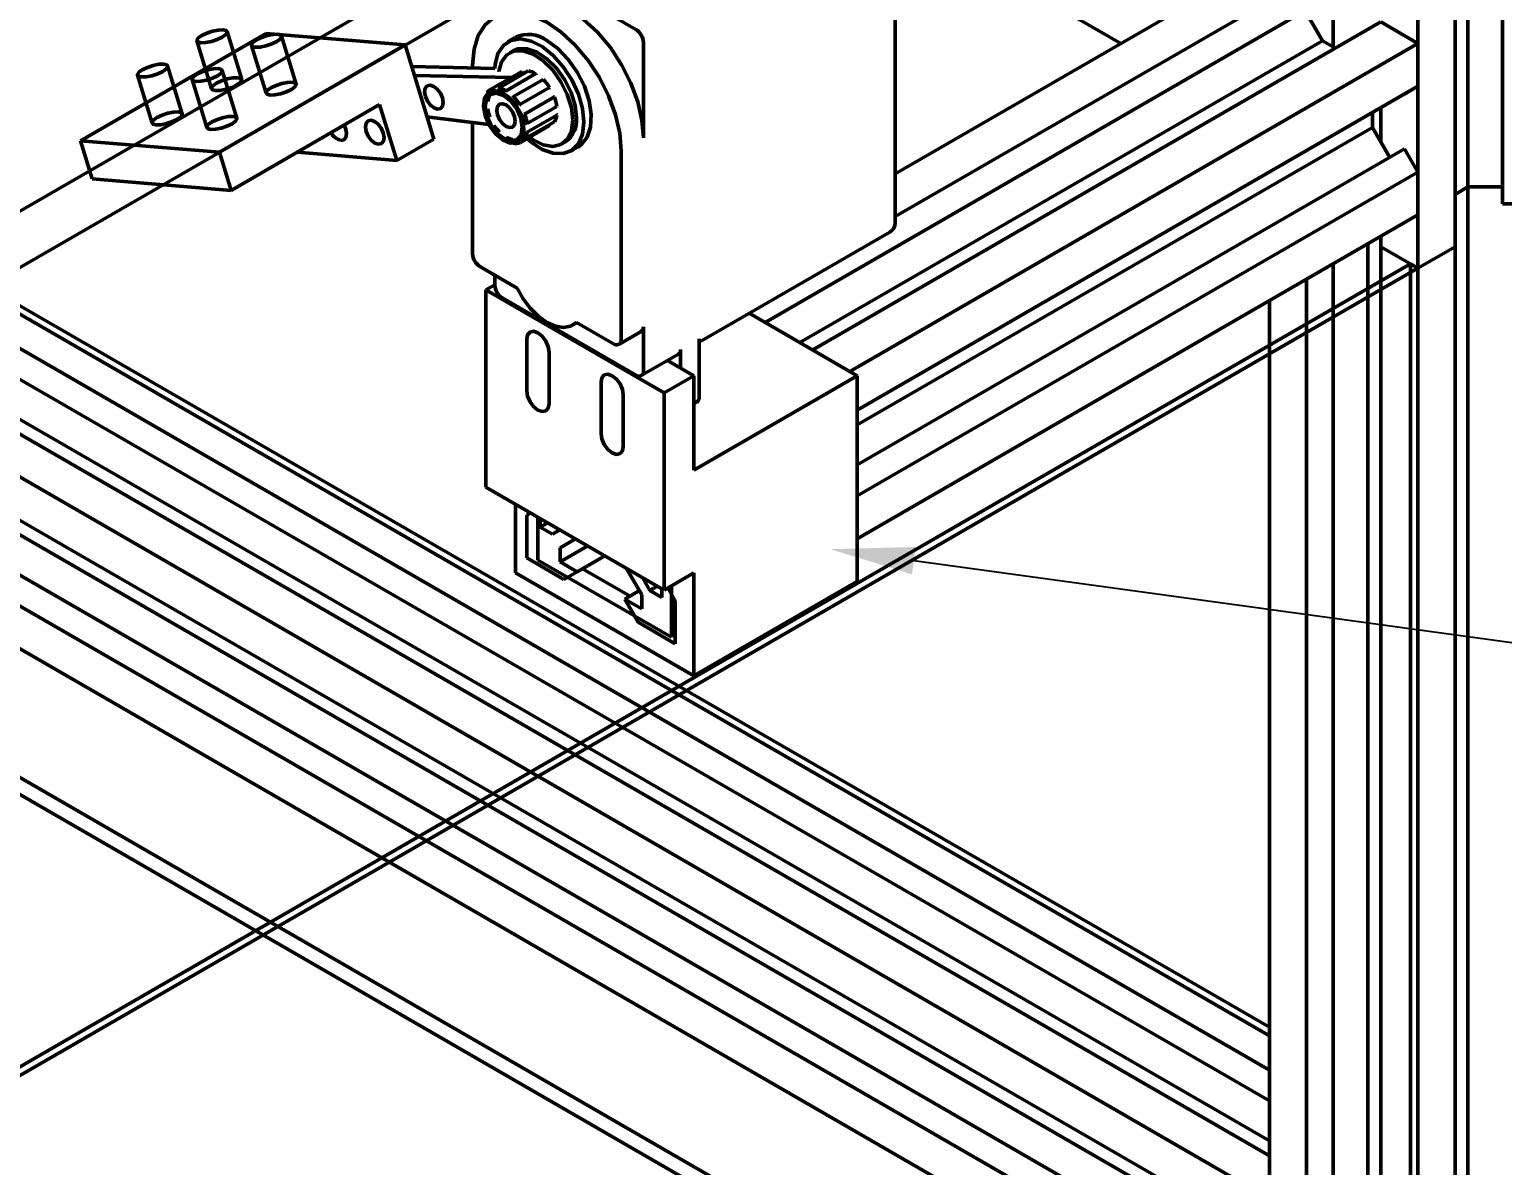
# Model space of a CAD drawing. Header units: millimetres. Extents: x 0 to 2215, y 0 to 863.
# Drawn here: x 1386 to 1456.1, y 445.1 to 499.2 of the extents above; entities that cross this region are included whole.
import ezdxf
from ezdxf import colors
from ezdxf.entities.mleader import LeaderData, LeaderLine
from ezdxf.math import Vec2, Vec3

# ---------------------------------------------------------------- set-up
doc = ezdxf.new("R2010")
doc.units = ezdxf.units.MM
doc.layers.add('粗实线层', color=7, linetype='Continuous', lineweight=50)
doc.styles.get("Standard").update_dxf_attribs({"font": ''})
doc.styles.get('Standard').set_extended_font_data('汉仪长仿宋体')

msp = doc.modelspace()

# ---------------------------------------------------------------- linework, layer by layer
at = {"layer": '粗实线层'}
for p, q in [((1454.479, 491.729), (1454.479, 618.293)), ((1456.127, 490.925), (1456.127, 617.489)), ((1453.864, 488.884), (1453.864, 615.448)), ((1452.096, 487.864), (1452.096, 614.427)), ((1448.066, 498.397), (1448.066, 523.845)), ((1427.211, 490.016), (1427.211, 505.653)), ((1427.211, 504.761), (1437.953, 498.56)), ((1362.47, 477.268), (1408.45, 503.811)), ((1414.867, 499.223), (1408.503, 502.897)), ((1445.025, 502.643), (1427.211, 492.359)), ((1446.793, 501.622), (1427.211, 490.318)), ((1380.644, 485.079), (1408.149, 500.957)), ((1447.429, 500.52), (1421.019, 485.274)), ((1447.556, 498.691), (1446.733, 500.118)), ((1450.328, 499.581), (1423.282, 483.967)), ((1452.096, 498.561), (1450.328, 499.581)), ((1397.26, 499.033), (1388.421, 493.93)), ((1393.964, 498.682), (1394.66, 496.403)), ((1396.095, 496.842), (1395.398, 499.12)), ((1403.873, 498.489), (1397.26, 499.033)), ((1398.694, 496.628), (1397.998, 498.906)), ((1409.124, 498.841), (1408.771, 498.637)), ((1447.556, 498.691), (1422.666, 484.322)), ((1448.171, 498.336), (1447.556, 498.691)), ((1395.034, 493.386), (1403.873, 498.489)), ((1396.564, 498.468), (1397.26, 496.189)), ((1403.873, 498.489), (1405.243, 494.006)), ((1409.016, 498.207), (1408.84, 498.105)), ((1415.22, 498.611), (1415.22, 494.059)), ((1452.096, 498.561), (1425.049, 482.947)), ((1452.096, 496.519), (1452.096, 498.561)), ((1445.025, 451.73), (1365.831, 497.447)), ((1445.025, 451.73), (1365.831, 497.447)), ((1393.266, 495.209), (1392.57, 497.487)), ((1395.866, 494.995), (1395.17, 497.273)), ((1408.151, 497.372), (1404.188, 497.456)), ((1407.089, 497.529), (1407.089, 497.394)), ((1445.025, 451.322), (1365.477, 497.243)), ((1391.135, 497.049), (1391.832, 494.771)), ((1393.735, 496.835), (1394.432, 494.557)), ((1408.919, 496.933), (1404.319, 497.03)), ((1408.909, 496.927), (1407.955, 496.376)), ((1408.021, 496.408), (1409.435, 497.224)), ((1408.329, 496.435), (1409.743, 497.252)), ((1408.68, 496.304), (1410.094, 497.121)), ((1409.181, 496.927), (1408.989, 496.931)), ((1409.009, 496.892), (1409.179, 496.926)), ((1409.03, 496.03), (1410.445, 496.847)), ((1409.449, 497.196), (1409.435, 497.224)), ((1410.094, 497.059), (1410.094, 497.121)), ((1445.025, 449.689), (1364.063, 496.427)), ((1407.792, 496.225), (1407.813, 496.198)), ((1407.992, 496.311), (1407.886, 496.25)), ((1408.055, 496.341), (1408.021, 496.408)), ((1408.329, 496.435), (1408.347, 496.367)), ((1408.68, 496.243), (1408.68, 496.304)), ((1409.03, 496.03), (1409.012, 495.983)), ((1409.339, 495.647), (1410.753, 496.463)), ((1409.568, 495.2), (1410.982, 496.016)), ((1410.719, 496.436), (1410.753, 496.463)), ((1410.982, 496.016), (1410.936, 496.012)), ((1452.096, 496.519), (1425.403, 481.11)), ((1451.46, 496.152), (1425.403, 481.109)), ((1451.46, 496.152), (1452.096, 496.519)), ((1445.025, 448.219), (1362.79, 495.692)), ((1395.591, 491.563), (1402.662, 495.645)), ((1402.662, 495.645), (1403.475, 492.985)), ((1409.305, 495.62), (1409.339, 495.647)), ((1409.568, 495.2), (1409.522, 495.196)), ((1409.689, 494.743), (1411.104, 495.559)), ((1411.104, 495.148), (1411.051, 495.189)), ((1449.94, 494.563), (1449.94, 495.274)), ((1450.328, 493.89), (1450.328, 495.499)), ((1445.025, 446.317), (1361.143, 494.741)), ((1407.869, 494.693), (1404.918, 495.07)), ((1407.089, 494.792), (1407.089, 488.547)), ((1409.339, 493.833), (1410.753, 494.649)), ((1409.568, 494.016), (1410.982, 494.832)), ((1409.637, 494.762), (1409.689, 494.743)), ((1409.689, 494.332), (1411.104, 495.148)), ((1410.753, 494.649), (1410.733, 494.688)), ((1449.94, 494.563), (1425.403, 480.398)), ((1450.763, 493.137), (1449.94, 494.563)), ((1445.025, 445.607), (1360.528, 494.386)), ((1388.421, 493.93), (1395.034, 493.386)), ((1388.978, 492.108), (1388.421, 493.93)), ((1405.243, 494.006), (1403.475, 492.985)), ((1409.261, 493.868), (1409.551, 494.036)), ((1409.339, 493.833), (1409.307, 493.895)), ((1409.522, 494.073), (1409.568, 494.016)), ((1409.689, 494.332), (1409.637, 494.373)), ((1411.339, 493.775), (1411.516, 493.877)), ((1445.025, 443.566), (1358.76, 493.365)), ((1395.591, 491.563), (1395.034, 493.386)), ((1403.475, 492.985), (1398.731, 493.376)), ((1411.771, 493.441), (1412.124, 493.645)), ((1414.16, 493.447), (1414.16, 484.465)), ((1451.46, 493.539), (1425.403, 478.496)), ((1452.096, 492.437), (1451.46, 493.539)), ((1452.096, 492.437), (1425.403, 477.027)), ((1452.096, 490.395), (1452.096, 492.437)), ((1388.978, 492.108), (1395.591, 491.563)), ((1453.864, 491.374), (1454.479, 491.729)), ((1454.479, 491.729), (1453.864, 491.374)), ((1454.479, 491.729), (1456.127, 491.729)), ((1456.127, 491.729), (1454.479, 491.729)), ((1454.479, 491.729), (1454.479, 379.455)), ((1452.096, 490.395), (1425.403, 474.985)), ((1456.127, 490.925), (1457.399, 490.925)), ((1417.872, 484.336), (1426.961, 489.583)), ((1449.713, 489.019), (1449.713, 440.149)), ((1450.328, 488.884), (1450.328, 489.375)), ((1450.328, 488.884), (1452.096, 487.864)), ((1452.096, 487.864), (1450.328, 488.884)), ((1450.328, 488.884), (1450.328, 440.504)), ((1452.096, 487.864), (1453.864, 488.884)), ((1453.864, 488.884), (1452.096, 487.864)), ((1453.864, 488.884), (1453.864, 376.61)), ((1451.742, 488.068), (1324.817, 414.795)), ((1452.096, 487.864), (1324.817, 414.387)), ((1407.442, 487.934), (1409.21, 486.914)), ((1408.149, 487.526), (1408.149, 487.056)), ((1448.066, 488.068), (1448.066, 439.32)), ((1451.742, 439.688), (1451.742, 488.068)), ((1451.742, 488.068), (1452.096, 487.864)), ((1452.096, 439.484), (1452.096, 487.864)), ((1452.096, 487.864), (1452.096, 375.589)), ((1407.725, 486.826), (1408.149, 487.07)), ((1416.21, 481.927), (1407.725, 486.826)), ((1407.725, 486.826), (1407.725, 477.435)), ((1446.793, 487.334), (1446.793, 442.545)), ((1408.503, 486.444), (1414.867, 482.77)), ((1445.025, 486.313), (1445.025, 443.566)), ((1425.403, 482.743), (1420.258, 485.713)), ((1411.874, 485.157), (1412.064, 485.266)), ((1412.038, 485.281), (1413.806, 484.26)), ((1414.056, 484.236), (1415.117, 484.848)), ((1415.22, 485.077), (1415.22, 482.974)), ((1409.67, 484.478), (1409.67, 482.029)), ((1416.988, 483.995), (1416.988, 483.111)), ((1417.872, 481.708), (1417.872, 484.505)), ((1410.73, 481.416), (1410.73, 483.866)), ((1415.117, 482.745), (1416.885, 483.766)), ((1417.625, 482.743), (1416.369, 483.468)), ((1416.21, 481.927), (1417.625, 482.743)), ((1417.625, 478.253), (1417.625, 482.743)), ((1417.625, 478.253), (1425.403, 482.743)), ((1425.403, 472.944), (1425.403, 482.743)), ((1413.205, 482.437), (1413.205, 479.988)), ((1416.21, 472.537), (1416.21, 481.927)), ((1414.266, 479.375), (1414.266, 481.825)), ((1417.625, 481.396), (1417.768, 481.479)), ((1407.725, 477.435), (1416.21, 472.537)), ((1443.257, 442.545), (1384.921, 476.222)), ((1443.257, 442.545), (1384.921, 476.222)), ((1409.139, 476.619), (1409.139, 473.352)), ((1442.641, 442.189), (1384.305, 475.866)), ((1409.67, 476.108), (1409.847, 476.211)), ((1409.67, 474.067), (1409.67, 476.108)), ((1410.2, 473.965), (1410.2, 476.007)), ((1410.306, 475.945), (1410.306, 475.537)), ((1410.66, 475.741), (1410.306, 475.537)), ((1410.306, 475.537), (1410.886, 475.202)), ((1440.994, 441.238), (1382.764, 474.853)), ((1410.886, 475.202), (1411.239, 475.407)), ((1411.989, 474.974), (1411.261, 474.553)), ((1411.99, 474.974), (1411.261, 474.553)), ((1412.569, 474.639), (1411.261, 473.883)), ((1411.261, 474.553), (1411.261, 473.883)), ((1413.382, 474.169), (1412.074, 473.414)), ((1413.382, 474.169), (1412.321, 473.557)), ((1411.437, 473.046), (1409.67, 474.067)), ((1416.564, 470.291), (1410.2, 473.965)), ((1411.261, 473.883), (1412.074, 473.414)), ((1412.074, 473.414), (1411.437, 473.046)), ((1414.584, 472.251), (1412.321, 473.557)), ((1415.149, 472.308), (1414.421, 473.57)), ((1409.139, 473.352), (1417.625, 468.454)), ((1415.171, 473.137), (1415.524, 472.525)), ((1415.878, 472.729), (1415.524, 472.525)), ((1416.21, 472.537), (1417.625, 473.353)), ((1416.564, 472.741), (1416.564, 470.291)), ((1417.625, 468.454), (1417.625, 473.353)), ((1417.625, 468.454), (1425.403, 472.944)), ((1439.721, 440.504), (1384.921, 472.139)), ((1415.033, 472.51), (1414.337, 472.108)), ((1414.973, 471.005), (1414.337, 472.108)), ((1414.337, 472.108), (1415.149, 471.638)), ((1415.149, 471.638), (1415.149, 472.308)), ((1415.524, 472.525), (1416.104, 472.19)), ((1416.104, 472.19), (1416.104, 472.598)), ((1416.387, 472.639), (1416.741, 472.026)), ((1416.741, 472.026), (1416.741, 469.985)), ((1416.741, 469.985), (1414.973, 471.005)), ((1437.953, 439.483), (1384.921, 470.098)), ((1432.649, 436.421), (1383.153, 464.995)), ((1431.942, 436.013), (1383.153, 464.178))]:
    msp.add_line(p, q, dxfattribs=at)
at = {"layer": '粗实线层', "flags": 128}
for points in [[(1415.22, 494.059), (1415.152, 494.895), (1414.951, 495.777), (1414.625, 496.671), (1414.185, 497.544), (1413.649, 498.361), (1413.038, 499.091), (1412.375, 499.706), (1411.685, 500.183), (1410.995, 500.502), (1410.332, 500.653), (1409.721, 500.628), (1409.185, 500.43)], [(1414.16, 493.447), (1414.092, 494.282), (1413.891, 495.164), (1413.564, 496.059), (1413.124, 496.931), (1412.588, 497.748), (1411.977, 498.478), (1411.314, 499.094), (1410.624, 499.57), (1409.934, 499.89), (1409.271, 500.041), (1408.66, 500.016), (1408.124, 499.818), (1407.685, 499.453), (1407.358, 498.936), (1407.157, 498.286), (1407.089, 497.529)], [(1395.211, 499.207), (1395.358, 499.168), (1395.401, 499.089), (1395.334, 498.981), (1395.169, 498.861), (1394.928, 498.747), (1394.651, 498.656), (1394.378, 498.603), (1394.151, 498.595), (1394.005, 498.633), (1393.961, 498.713), (1394.028, 498.821), (1394.194, 498.941), (1394.434, 499.055), (1394.711, 499.146), (1394.984, 499.199), (1395.211, 499.207)], [(1397.811, 498.993), (1397.957, 498.954), (1398, 498.875), (1397.934, 498.767), (1397.768, 498.647), (1397.528, 498.533), (1397.25, 498.442), (1396.977, 498.389), (1396.75, 498.381), (1396.604, 498.419), (1396.561, 498.499), (1396.627, 498.607), (1396.793, 498.727), (1397.033, 498.841), (1397.311, 498.932), (1397.584, 498.985), (1397.811, 498.993)], [(1412.392, 494.814), (1412.325, 495.462), (1412.13, 496.146), (1411.817, 496.823), (1411.407, 497.451), (1410.926, 497.99), (1410.404, 498.407), (1409.873, 498.674), (1409.367, 498.777), (1408.918, 498.707), (1408.554, 498.469), (1408.298, 498.079), (1408.166, 497.561), (1408.151, 497.372)], [(1412.124, 493.645), (1412.259, 493.738), (1412.544, 494.092), (1412.708, 494.581), (1412.741, 495.174), (1412.642, 495.835), (1412.415, 496.521), (1412.076, 497.19), (1411.646, 497.799), (1411.152, 498.311), (1410.624, 498.692)], [(1411.857, 494.919), (1411.792, 495.508), (1411.6, 496.128), (1411.296, 496.735), (1410.903, 497.283), (1410.449, 497.731), (1409.969, 498.046), (1409.498, 498.205), (1409.07, 498.196), (1408.718, 498.02), (1408.468, 497.689), (1408.338, 497.229), (1408.337, 497.22)], [(1412.034, 495.021), (1411.968, 495.61), (1411.777, 496.231), (1411.473, 496.837), (1411.08, 497.385), (1410.626, 497.833), (1410.146, 498.148), (1409.674, 498.307), (1409.247, 498.298), (1409.016, 498.207)], [(1392.383, 497.574), (1392.529, 497.536), (1392.572, 497.456), (1392.506, 497.348), (1392.34, 497.228), (1392.1, 497.114), (1391.822, 497.023), (1391.549, 496.97), (1391.322, 496.962), (1391.176, 497.001), (1391.133, 497.08), (1391.199, 497.188), (1391.365, 497.308), (1391.605, 497.422), (1391.883, 497.513), (1392.156, 497.566), (1392.383, 497.574)], [(1394.983, 497.36), (1395.129, 497.322), (1395.172, 497.242), (1395.106, 497.134), (1394.94, 497.014), (1394.7, 496.9), (1394.422, 496.809), (1394.149, 496.756), (1393.922, 496.748), (1393.776, 496.787), (1393.733, 496.866), (1393.799, 496.974), (1393.965, 497.094), (1394.205, 497.208), (1394.483, 497.299), (1394.756, 497.352), (1394.983, 497.36)], [(1395.908, 496.929), (1396.054, 496.89), (1396.097, 496.811), (1396.031, 496.703), (1395.865, 496.582), (1395.625, 496.468), (1395.347, 496.378), (1395.074, 496.324), (1394.847, 496.316), (1394.701, 496.355), (1394.658, 496.434), (1394.724, 496.542), (1394.89, 496.663), (1395.13, 496.777), (1395.408, 496.867), (1395.681, 496.921), (1395.908, 496.929)], [(1395.908, 496.929), (1395.681, 496.921), (1395.408, 496.867), (1395.13, 496.777), (1394.89, 496.663), (1394.724, 496.542), (1394.658, 496.434), (1394.701, 496.355), (1394.847, 496.316), (1395.074, 496.324), (1395.347, 496.378), (1395.625, 496.468), (1395.865, 496.582), (1396.031, 496.703), (1396.097, 496.811), (1396.054, 496.89), (1395.908, 496.929)], [(1398.508, 496.715), (1398.654, 496.676), (1398.697, 496.597), (1398.63, 496.489), (1398.465, 496.368), (1398.225, 496.254), (1397.947, 496.164), (1397.674, 496.11), (1397.447, 496.102), (1397.301, 496.141), (1397.258, 496.22), (1397.324, 496.328), (1397.49, 496.449), (1397.73, 496.563), (1398.008, 496.653), (1398.281, 496.707), (1398.508, 496.715)], [(1398.508, 496.715), (1398.281, 496.707), (1398.008, 496.653), (1397.73, 496.563), (1397.49, 496.449), (1397.324, 496.328), (1397.258, 496.22), (1397.301, 496.141), (1397.447, 496.102), (1397.674, 496.11), (1397.947, 496.164), (1398.225, 496.254), (1398.465, 496.368), (1398.63, 496.489), (1398.697, 496.597), (1398.654, 496.676), (1398.508, 496.715)], [(1404.842, 496.032), (1404.805, 496.248), (1404.836, 496.426), (1404.929, 496.54), (1405.071, 496.571), (1405.24, 496.516), (1405.409, 496.383), (1405.554, 496.192), (1405.653, 495.971), (1405.689, 495.755), (1405.658, 495.577), (1405.565, 495.464), (1405.423, 495.432), (1405.255, 495.487), (1405.085, 495.62), (1404.94, 495.812), (1404.842, 496.032)], [(1409.435, 497.224), (1409.401, 497.209), (1409.369, 497.192)], [(1407.682, 495.126), (1407.602, 495.574), (1407.654, 495.953), (1407.829, 496.211), (1408.105, 496.313), (1408.445, 496.246), (1408.802, 496.019), (1409.128, 495.662), (1409.379, 495.223), (1409.521, 494.763), (1409.536, 494.342), (1409.42, 494.018), (1409.19, 493.835), (1408.877, 493.817), (1408.523, 493.967), (1408.176, 494.264), (1407.882, 494.669), (1407.682, 495.126)], [(1409.384, 494.998), (1409.188, 495.439), (1408.898, 495.822), (1408.558, 496.088), (1408.221, 496.199), (1407.938, 496.135), (1407.751, 495.908), (1407.69, 495.551), (1407.763, 495.12), (1407.96, 494.679), (1408.25, 494.296), (1408.589, 494.03), (1408.926, 493.92), (1409.209, 493.983), (1409.396, 494.21), (1409.457, 494.567), (1409.384, 494.998)], [(1393.079, 495.296), (1393.226, 495.257), (1393.269, 495.178), (1393.202, 495.07), (1393.037, 494.95), (1392.796, 494.836), (1392.519, 494.745), (1392.246, 494.692), (1392.019, 494.684), (1391.873, 494.722), (1391.829, 494.802), (1391.896, 494.91), (1392.062, 495.03), (1392.302, 495.144), (1392.579, 495.235), (1392.853, 495.288), (1393.079, 495.296)], [(1393.079, 495.296), (1392.853, 495.288), (1392.579, 495.235), (1392.302, 495.144), (1392.062, 495.03), (1391.896, 494.91), (1391.829, 494.802), (1391.873, 494.722), (1392.019, 494.684), (1392.246, 494.692), (1392.519, 494.745), (1392.796, 494.836), (1393.037, 494.95), (1393.202, 495.07), (1393.269, 495.178), (1393.226, 495.257), (1393.079, 495.296)], [(1409.122, 494.865), (1409.088, 495.08), (1408.992, 495.301), (1408.849, 495.494), (1408.68, 495.631), (1408.511, 495.689), (1408.367, 495.662), (1408.271, 495.551), (1408.238, 495.375), (1408.271, 495.161), (1408.367, 494.94), (1408.511, 494.746), (1408.68, 494.61), (1408.849, 494.551), (1408.992, 494.579), (1409.088, 494.689), (1409.122, 494.865)], [(1395.679, 495.082), (1395.825, 495.043), (1395.868, 494.964), (1395.802, 494.856), (1395.636, 494.736), (1395.396, 494.622), (1395.118, 494.531), (1394.845, 494.478), (1394.618, 494.47), (1394.472, 494.508), (1394.429, 494.588), (1394.495, 494.696), (1394.661, 494.816), (1394.901, 494.93), (1395.179, 495.021), (1395.452, 495.074), (1395.679, 495.082)], [(1395.679, 495.082), (1395.452, 495.074), (1395.179, 495.021), (1394.901, 494.93), (1394.661, 494.816), (1394.495, 494.696), (1394.429, 494.588), (1394.472, 494.508), (1394.618, 494.47), (1394.845, 494.478), (1395.118, 494.531), (1395.396, 494.622), (1395.636, 494.736), (1395.802, 494.856), (1395.868, 494.964), (1395.825, 495.043), (1395.679, 495.082)], [(1400.974, 494.671), (1401.054, 494.481), (1401.09, 494.266), (1401.058, 494.088), (1400.964, 493.976), (1400.822, 493.945)], [(1402.604, 493.763), (1402.435, 493.819), (1402.266, 493.953), (1402.121, 494.145), (1402.024, 494.366), (1401.988, 494.581), (1402.02, 494.759), (1402.114, 494.871), (1402.256, 494.902), (1402.425, 494.846), (1402.594, 494.711), (1402.739, 494.519), (1402.836, 494.299), (1402.872, 494.083), (1402.84, 493.906), (1402.746, 493.793), (1402.604, 493.763)], [(1409.678, 494.029), (1409.873, 493.862), (1410.404, 493.517), (1410.926, 493.331), (1411.407, 493.314), (1411.817, 493.469), (1412.13, 493.785), (1412.325, 494.243), (1412.392, 494.814)], [(1409.796, 494.097), (1409.969, 493.973), (1410.449, 493.733), (1410.903, 493.658), (1411.296, 493.751), (1411.6, 494.007), (1411.792, 494.406), (1411.857, 494.919)], [(1409.21, 486.914), (1409.492, 486.409), (1409.834, 485.953), (1410.218, 485.57), (1410.624, 485.281), (1411.03, 485.101), (1411.415, 485.04), (1411.757, 485.101), (1412.038, 485.281)], [(1410.73, 483.866), (1410.69, 484.124), (1410.575, 484.389), (1410.403, 484.621), (1410.2, 484.784), (1409.997, 484.855), (1409.825, 484.822), (1409.71, 484.689), (1409.67, 484.478)], [(1414.266, 481.825), (1414.225, 482.083), (1414.11, 482.348), (1413.938, 482.58), (1413.735, 482.743), (1413.533, 482.814), (1413.36, 482.781), (1413.246, 482.648), (1413.205, 482.437)], [(1409.67, 482.029), (1409.71, 481.771), (1409.825, 481.506), (1409.997, 481.274), (1410.2, 481.11), (1410.403, 481.039), (1410.575, 481.073), (1410.69, 481.205), (1410.73, 481.416)], [(1413.205, 479.988), (1413.246, 479.73), (1413.36, 479.465), (1413.533, 479.233), (1413.735, 479.069), (1413.938, 478.998), (1414.11, 479.032), (1414.225, 479.164), (1414.266, 479.375)]]:
    msp.add_lwpolyline(points, dxfattribs=at)
at = {"layer": '粗实线层'}
for centre, radius, start, end in [((1409.753, 497.541), 1.444, 52.89507, 115.79447), ((1414.453, 498.576), 0.768, 2.60548, 57.39452), ((1409.564, 496.237), 1.03, 59.04537, 79.97603), ((1408.792, 495.203), 2.331, 32.73488, 44.85426), ((1408.206, 495.941), 0.503, 111.68032, 145.56277), ((1408.464, 495.704), 0.661, 146.17287, 171.68405), ((1408.15, 495.421), 1.03, 59.04537, 79.97603), ((1407.378, 494.386), 2.331, 32.73488, 44.85426), ((1409.061, 495.259), 2.065, 8.35988, 21.50316), ((1409.57, 495.704), 1.78, 188.35988, 201.50316), ((1407.646, 494.443), 2.065, 8.35988, 21.50316), ((1409.802, 495.753), 2.01, 212.73488, 224.85426), ((1410.345, 495.259), 0.767, 326.17287, 351.68405), ((1410.795, 494.893), 1.246, 305.37932, 5.93286), ((1400.979, 494.636), 0.708, 207.34075, 257.23605), ((1409.137, 494.861), 0.888, 239.04537, 259.97603), ((1409.134, 494.386), 0.59, 259.89298, 290.32606), ((1408.93, 494.443), 0.767, 326.17287, 351.68405), ((1426.711, 490.016), 0.5, 299.99731, 0), ((1407.856, 488.582), 0.768, 182.60548, 237.39452), ((1408.917, 487.091), 0.768, 182.60548, 237.39452), ((1414.975, 485.05), 0.246, 305.01333, 6.29885), ((1413.944, 484.43), 0.218, 230.79671, 9.21404), ((1416.75, 483.965), 0.24, 304.05635, 7.25583), ((1415.005, 482.939), 0.218, 230.79671, 9.21404), ((1417.634, 481.678), 0.24, 304.05635, 7.25583)]:
    msp.add_arc(centre, radius, start, end, dxfattribs=at)

# ---------------------------------------------------------------- leaders
ml = msp.add_multileader_mtext('Standard', dxfattribs=at)
ml.set_content('10', color=256)
ml.set_leader_properties()
ml.build(insert=Vec2(0, 0))
ml.multileader.update_dxf_attribs({"text_right_attachment_type": 6, "dogleg_length": 0.36})
ctx = ml.context
ctx.base_point, ctx.char_height, ctx.plane_origin = Vec3(1497.669, 464.456), 20, Vec3(1424.136, 474.483)
ctx.right_attachment = 6
notes = []
notes.append((ctx, [(0, (1, 1, 0), (1497.309, 464.456), (1, 0), 0.36, [(0, [(1424.136, 474.483)], 0, [])])]))
ctx.mtext.insert, ctx.mtext.flow_direction = Vec3(1499.669, 474.456), 5
for ctx, leaders in notes:
    for number, flags, end, landing, length, lines in leaders:
        leader = LeaderData()
        leader.index, (leader.has_last_leader_line, leader.has_dogleg_vector, leader.attachment_direction) = number, flags
        leader.last_leader_point, leader.dogleg_vector, leader.dogleg_length = Vec3(end), Vec3(landing), length
        for number, points, colour, breaks in lines:
            line = LeaderLine()
            line.index, line.vertices, line.color, line.breaks = number, Vec3.list(points), colors.encode_raw_color(colour), breaks
            leader.lines.append(line)
        ctx.leaders.append(leader)

doc.saveas('drawing.dxf')
